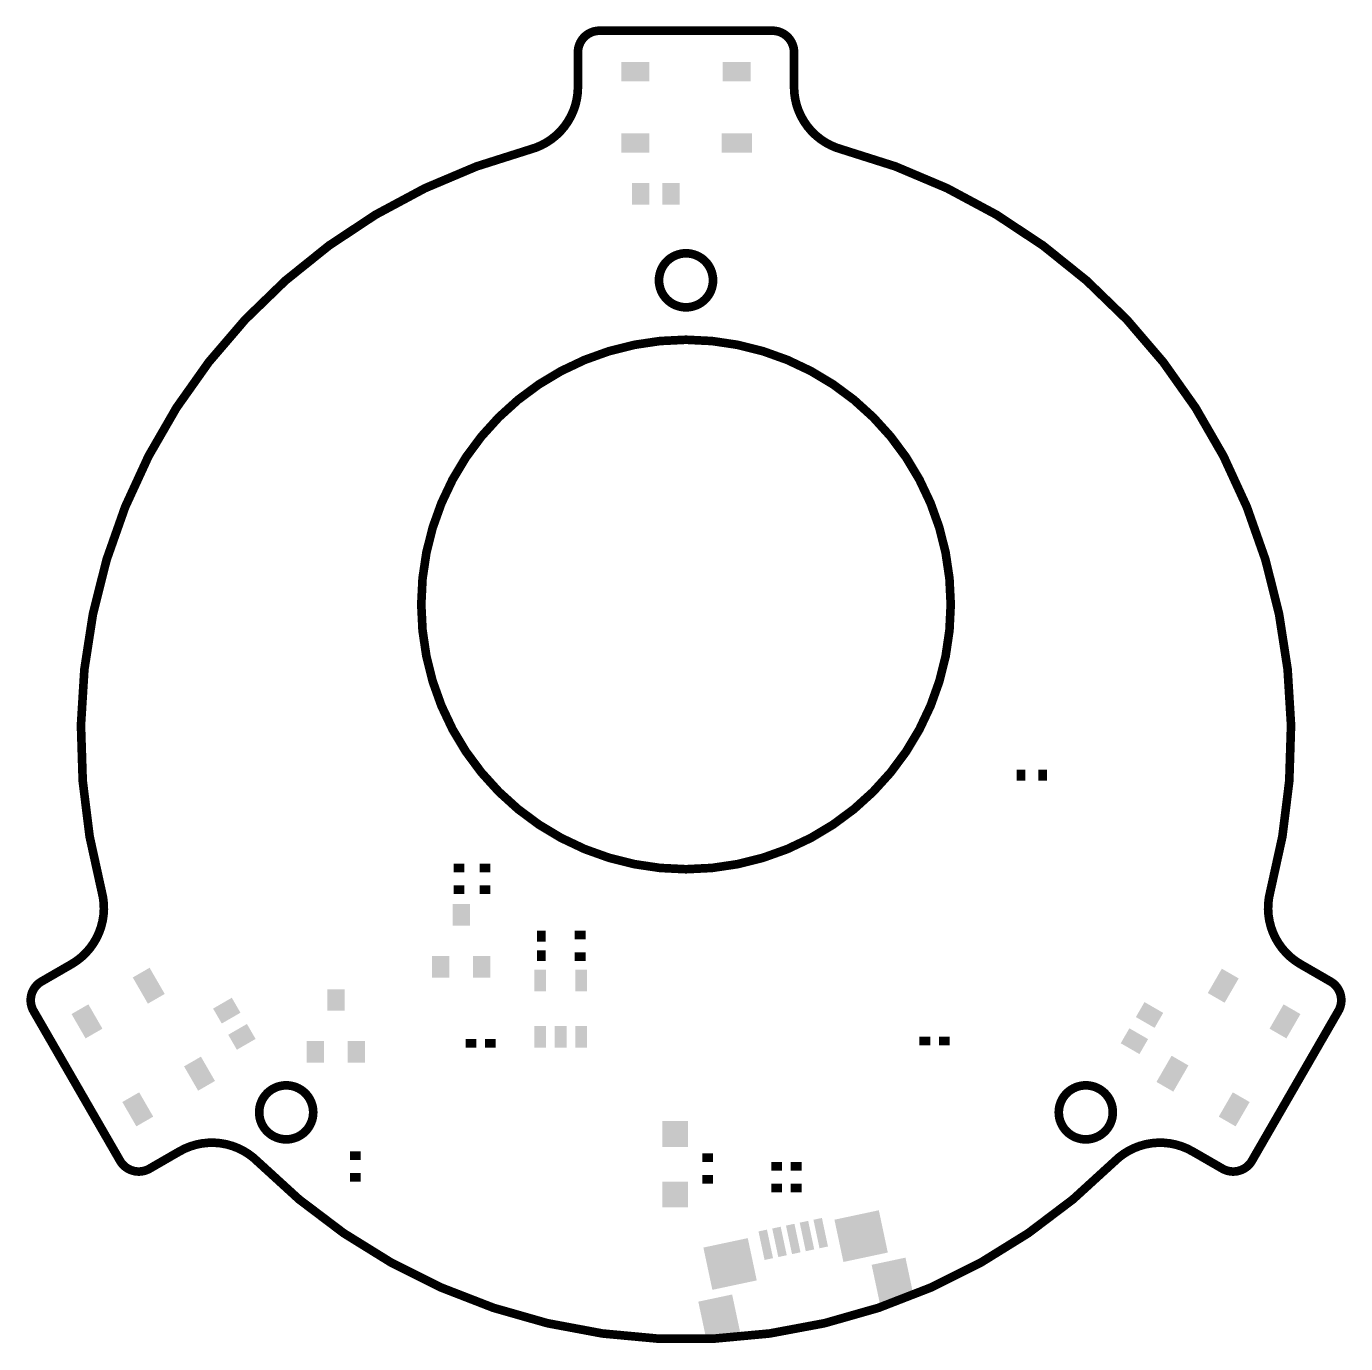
# Model space of a CAD drawing. Extents: x 4.5 to 65.5, y 0.8 to 61.8.
import ezdxf

# ---------------------------------------------------------------- set-up
doc = ezdxf.new("R2010")
doc.units = 0
doc.layers.add('20', color=7, linetype='CONTINUOUS')
doc.layers.add('32', color=253, linetype='CONTINUOUS')

# ---------------------------------------------------------------- blocks, each defined once
blk = doc.blocks.new('RECT')
blk.add_solid([(-0.5, -0.5), (0.5, -0.5), (-0.5, 0.5), (0.5, 0.5)])

msp = doc.modelspace()

# ---------------------------------------------------------------- linework, layer by layer
at = {"layer": '20'}
for points, const_width in [([(31, 61.55, 0.4142), (30, 60.55)], 0.4), ([(31, 61.65, 1), (31, 61.45)], 0.2), ([(31, 61.45, 1), (31, 61.65)], 0.2), ([(40, 60.55, 0.4142), (39, 61.55)], 0.4), ([(39, 61.65, 1), (39, 61.45)], 0.2), ([(39, 61.45, 1), (39, 61.65)], 0.2), ([(30.1, 60.55, 1), (29.9, 60.55)], 0.2), ([(29.9, 60.55, 1), (30.1, 60.55)], 0.2), ([(40.1, 60.55, 1), (39.9, 60.55)], 0.2), ([(39.9, 60.55, 1), (40.1, 60.55)], 0.2), ([(27.7742, 56.0516, 0.3397), (30, 58.95)], 0.4), ([(30.1, 58.95, 1), (29.9, 58.95)], 0.2), ([(29.9, 58.95, 1), (30.1, 58.95)], 0.2), ([(40, 58.95, 0.3397), (42.2258, 56.0516)], 0.4), ([(40.1, 58.95, 1), (39.9, 58.95)], 0.2), ([(39.9, 58.95, 1), (40.1, 58.95)], 0.2), ([(27.7742, 56.0516, 0.4147), (7.9597, 21.7319)], 0.4), ([(27.7484, 56.1482, 1), (27.8, 55.955)], 0.2), ([(27.8, 55.955, 1), (27.7484, 56.1482)], 0.2), ([(62.0403, 21.7319, 0.4147), (42.2258, 56.0516)], 0.4), ([(42.2516, 56.1482, 1), (42.2, 55.955)], 0.2), ([(42.2, 55.955, 1), (42.2516, 56.1482)], 0.2), ([(35, 48.75, 1), (35, 51.25, 1), (35, 48.75)], 0.4), ([(35, 22.75, 1), (35, 47.25, 1), (35, 22.75)], 0.4), ([(6.5626, 18.3552, 0.3397), (7.9598, 21.7319)], 0.4), ([(8.0563, 21.7579, 1), (7.8632, 21.706)], 0.2), ([(7.8632, 21.706, 1), (8.0563, 21.7579)], 0.2), ([(62.0403, 21.7319, 0.3397), (63.4374, 18.3551)], 0.4), ([(61.9437, 21.7579, 1), (62.1368, 21.706)], 0.2), ([(62.1368, 21.706, 1), (61.9437, 21.7579)], 0.2), ([(6.5126, 18.4418, 1), (6.6126, 18.2685)], 0.2), ([(6.6126, 18.2685, 1), (6.5126, 18.4418)], 0.2), ([(63.4874, 18.4418, 1), (63.3874, 18.2685)], 0.2), ([(63.3874, 18.2685, 1), (63.4874, 18.4417)], 0.2), ([(5.1769, 17.5552, 0.4142), (4.8109, 16.1891)], 0.4), ([(5.1269, 17.6418, 1), (5.2269, 17.4685)], 0.2), ([(5.2269, 17.4685, 1), (5.1269, 17.6418)], 0.2), ([(65.1891, 16.1891, 0.4142), (64.8231, 17.5551)], 0.4), ([(64.8731, 17.6417, 1), (64.7731, 17.4685)], 0.2), ([(64.7731, 17.4685, 1), (64.8731, 17.6418)], 0.2), ([(4.8975, 16.2391, 1), (4.7243, 16.1391)], 0.2), ([(4.7243, 16.1391, 1), (4.8975, 16.2391)], 0.2), ([(65.1025, 16.2391, 1), (65.2757, 16.1391)], 0.2), ([(65.2757, 16.1391, 1), (65.1025, 16.2391)], 0.2), ([(16.5, 10.25, 1), (16.5, 12.75, 1), (16.5, 10.25)], 0.4), ([(53.5, 10.25, 1), (53.5, 12.75, 1), (53.5, 10.25)], 0.4), ([(15.1856, 9.2165, 0.3397), (11.5626, 9.6949)], 0.4), ([(11.5126, 9.7815, 1), (11.6126, 9.6083)], 0.2), ([(11.6126, 9.6083, 1), (11.5126, 9.7815)], 0.2), ([(58.4374, 9.6949, 0.3397), (54.8144, 9.2165)], 0.4), ([(58.4874, 9.7815, 1), (58.3874, 9.6083)], 0.2), ([(58.3874, 9.6083, 1), (58.4874, 9.7815)], 0.2), ([(8.8109, 9.2609, 0.4142), (10.1769, 8.8949)], 0.4), ([(8.8975, 9.3109, 1), (8.7243, 9.2109)], 0.2), ([(8.7243, 9.2109, 1), (8.8975, 9.3109)], 0.2), ([(15.1856, 9.2165, 0.4147), (54.8145, 9.2165)], 0.4), ([(15.2563, 9.2871, 1), (15.1148, 9.1458)], 0.2), ([(15.1148, 9.1458, 1), (15.2563, 9.2871)], 0.2), ([(54.7437, 9.2871, 1), (54.8852, 9.1458)], 0.2), ([(54.8852, 9.1458, 1), (54.7437, 9.2871)], 0.2), ([(59.8231, 8.8949, 0.4142), (61.1891, 9.2609)], 0.4), ([(61.1025, 9.3109, 1), (61.2757, 9.2109)], 0.2), ([(61.2757, 9.2109, 1), (61.1025, 9.3109)], 0.2), ([(10.1269, 8.9815, 1), (10.2269, 8.8083)], 0.2), ([(10.2269, 8.8083, 1), (10.1269, 8.9815)], 0.2), ([(59.8731, 8.9815, 1), (59.7731, 8.8083)], 0.2), ([(59.7731, 8.8083, 1), (59.8731, 8.9815)], 0.2)]:
    msp.add_lwpolyline(points, format="xyb", dxfattribs=dict(at, const_width=const_width))
at = {"layer": '20', "const_width": 0.4}
for points in [[(31, 61.55), (39, 61.55)], [(30, 58.95), (30, 60.55)], [(40, 60.55), (40, 58.95)], [(5.1769, 17.5552), (6.5626, 18.3552)], [(63.4374, 18.3552), (64.8231, 17.5552)], [(8.8109, 9.2609), (4.8109, 16.1891)], [(65.1891, 16.1891), (61.1891, 9.2609)], [(11.5626, 9.6949), (10.1769, 8.8949)], [(59.8231, 8.8949), (58.4374, 9.6949)]]:
    msp.add_lwpolyline(points, dxfattribs=at)

# ---------------------------------------------------------------- block references
at = {"layer": '32', "yscale": 0.9}
for p, xscale in [((32.65, 59.65), 1.3), ((37.35, 59.65), 1.3), ((32.65, 56.35), 1.3), ((37.35, 56.35), 1.4)]:
    msp.add_blockref('RECT', p, dxfattribs=dict(at, xscale=xscale))
at = {"layer": '32'}
for p, xscale, rotation in [((32.9, 54), 0.8, 180), ((34.3, 54), 0.8, 180), ((24.6, 20.64), 0.8, 180), ((23.65, 18.24), 0.8, 180), ((25.55, 18.24), 0.8, 180), ((28.25, 17.6), 0.55, 180), ((30.15, 17.6), 0.55, 180), ((18.8, 16.7), 0.8, 180), ((13.75, 16.2062), 0.8, 300), ((56.45, 16.0062), 0.8, 240), ((14.45, 14.9938), 0.8, 300), ((28.25, 15), 0.55, 180), ((29.2, 15), 0.55, 180), ((30.15, 15), 0.55, 180), ((55.75, 14.7938), 0.8, 240), ((17.85, 14.3), 0.8, 180), ((19.75, 14.3), 0.8, 180)]:
    msp.add_blockref('RECT', p, dxfattribs=dict(at, xscale=xscale, rotation=rotation))
for p, xscale, yscale, rotation in [((50.5, 27.1), 0.4, 0.5, 180), ((51.5, 27.1), 0.4, 0.5, 180), ((24.5, 22.8), 0.4, 0.5, 90), ((25.7, 22.8), 0.4, 0.5, 90), ((24.5, 21.8), 0.4, 0.5, 90), ((25.7, 21.8), 0.4, 0.5, 90), ((28.3, 19.65), 0.5, 0.4, 90), ((30.1, 19.7), 0.4, 0.5, 270), ((28.3, 18.75), 0.5, 0.4, 90), ((30.1, 18.7), 0.4, 0.5, 270), ((10.1389, 17.3602), 1.4, 0.9, 120), ((59.8601, 17.3602), 1.3, 0.9, 240), ((7.2811, 15.7102), 1.3, 0.9, 120), ((62.7179, 15.7102), 1.3, 0.9, 240), ((25.05, 14.7), 0.5, 0.4, 180), ((25.95, 14.7), 0.5, 0.4, 180), ((46.05, 14.8), 0.5, 0.4, 180), ((46.95, 14.8), 0.5, 0.4, 180), ((12.4889, 13.2898), 1.3, 0.9, 120), ((57.5101, 13.2898), 1.4, 0.9, 240), ((9.6311, 11.6398), 1.3, 0.9, 120), ((60.3679, 11.6398), 1.3, 0.9, 240), ((34.5, 10.5), 1.2, 1.2, 90), ((19.7, 9.5), 0.4, 0.5, 90), ((36, 9.4), 0.4, 0.5, 270), ((39.2, 9), 0.4, 0.5, 270), ((40.1, 9), 0.4, 0.5, 270), ((19.7, 8.5), 0.4, 0.5, 90), ((36, 8.4), 0.4, 0.5, 270), ((34.5, 7.7), 1.2, 1.2, 90), ((39.2, 8), 0.4, 0.5, 270), ((40.1, 8), 0.4, 0.5, 270), ((43.1037, 5.7732), 2, 2.1, 102), ((39.3265, 5.507), 1.35, 0.4, 102), ((39.9623, 5.6422), 1.35, 0.4, 102), ((40.5981, 5.7773), 1.35, 0.4, 102), ((41.2338, 5.9125), 1.35, 0.4, 102), ((37.0391, 4.4841), 2, 2.1, 102), ((38.6907, 5.3719), 1.35, 0.4, 102), ((44.56, 3.7313), 1.8, 1.6, 102), ((36.5392, 2.0265), 1.8, 1.6, 102)]:
    msp.add_blockref('RECT', p, dxfattribs=dict(at, xscale=xscale, yscale=yscale, rotation=rotation))

doc.saveas('drawing.dxf')
